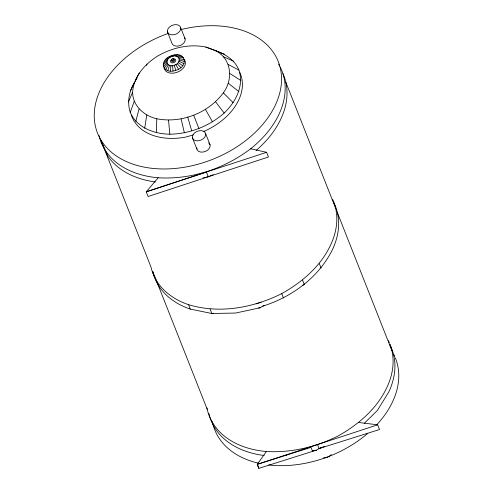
<?xml version="1.0" encoding="UTF-8"?>
<svg xmlns="http://www.w3.org/2000/svg" width="493" height="493" viewBox="0 0 493 493"><rect width="100%" height="100%" fill="white"/><g stroke="black" fill="none" stroke-linecap="round" stroke-linejoin="round"><path stroke-width="0.74" d="M156.312 132.66L156.805 118.776C144.221 115.929 132.672 105.884 132.617 92.24C133.449 76.76 144.665 64.429 157.101 56.375C171.65 47.827 189.041 43.643 205.772 47.038C218.67 51.469 233.349 56.22 238.914 70.061C244.275 85.948 235.562 102.205 224.179 113.033C209.242 126.233 189.774 133.843 169.845 134.213C154.192 133.942 136.857 127.773 130.244 112.422C127.052 102.384 128.963 91.538 134.324 82.602M171.971 56.485C179.97 53.324 181.985 63.492 174.214 65.224C166.209 68.391 164.194 58.223 171.971 56.485L172.008 55.518C186.027 50.65 189.004 66.783 175.816 70.357C161.796 75.232 158.82 59.098 172.008 55.518M170.295 71.097L170.96 65.655M144.702 128.279L146.754 114.98M156.805 118.776C181.492 123.564 208.379 113.008 223.347 92.832C233.343 79.361 231.692 58.987 215.823 50.828M135.815 121.377L139.051 109.002M167.811 70.628L169.5 65.384M130.244 112.422L134.232 101.25M146.495 65.384L146.994 64.035M128.383 102.02L132.617 92.24M135.014 81.739L139.223 72.976M130.349 90.885L134.349 83.046M165.747 69.642L168.279 64.805M155.387 181.966A97.195 66.752 -21.6 0 1 107.918 156.232L101.077 140.702L150.938 266.873A97.195 66.752 -21.6 0 0 188.566 304.686C219.638 314.053 253.162 307.86 281.743 293.618C302.166 282.144 320.616 266.417 330.692 244.855A97.195 66.752 -21.6 0 0 332.738 199.573M207.22 409.295L152.682 271.292A97.195 66.752 -21.6 0 0 190.31 309.099L211.83 313.499L235.617 313.049L260.058 307.774L262.781 306.165C292.029 296.915 318.749 277.38 332.522 249.495A97.195 66.752 -21.6 0 0 333.576 202.142M320.419 447.872L316.34 450.189L258.825 468.35L257.291 464.332L266.362 451.502C291.221 452.956 315.797 447.059 338.019 436.034C358.442 424.565 376.899 408.833 386.974 387.27A97.195 66.752 -21.6 0 0 389.901 344.102M164.231 68.2L167.392 63.954M250.666 148.769L266.614 152.294L268.469 156.996L148.097 196.504L146.236 191.802L158.191 177.776C191.339 179.766 224.327 168.76 250.666 148.769A97.195 66.752 -21.6 0 0 280.449 67.523M136.013 79.78L137.011 78.627M173.61 56.11L174.799 54.877M163.38 66.395L166.887 62.894M364.37 423.204L377.361 410.496L388.804 391.91A97.195 66.752 -21.6 0 0 389.858 344.564M163.245 64.361L166.807 61.693M175.218 56.054L177.529 54.785M163.836 62.223L167.158 60.436M262.781 306.165L264.143 305.45M302.936 285.207L304.298 284.498L302.554 280.079M203.098 177.868L208.286 176.753L213.253 174.688M317.48 444.575L319.057 448.581L324.77 446.338M165.118 60.14L167.91 59.209M146.248 191.839L206.425 172.051L208.286 176.753M146.236 191.802L266.614 152.294M256.07 303.842L261.198 302.16M258.868 468.338L257.291 464.332L377.663 424.824L379.524 429.526L319.057 448.581M176.685 56.325L180.013 55.247M257.291 464.332L311.028 447.367L312.562 451.385M193.262 134.916L186.027 137.011A58.316 40.05 -21.6 0 1 131.397 115.183M312.636 450.99L316.34 450.189L312.574 450.639M177.899 56.911L182.083 56.233M213.333 313.32L211.83 313.499L210.086 309.086M258.554 307.952L260.058 307.774M166.998 58.242L169.019 58.088M283.457 455.624L286.525 455.569M178.793 57.761L183.593 57.681M358.836 422.495L377.663 424.824M179.292 58.821L184.45 59.48M179.372 60.023L184.579 61.52M224.463 54.199L205.772 47.038M223.52 56.806L233.349 61.101M169.345 56.67L170.399 57.163M179.021 61.28L183.988 63.659M228.345 64.565L238.914 70.061M229.954 73.568L240.781 80.458M178.269 62.506L182.712 65.742M228.253 83.212L238.815 91.593M223.347 92.832L233.152 102.704M177.166 63.622L180.832 67.64M215.577 101.78L224.179 113.033M175.779 64.546L178.478 69.211M205.47 109.44L212.508 121.876M285.848 82.257L335.628 208.219M337.459 212.859L391.904 350.64M319.335 263.669L321.079 268.081M180.641 27.583A6.945 4.77 -21.6 0 1 171.798 34.843A6.945 4.77 -21.6 0 1 169.734 26.813A6.945 4.77 -21.6 0 1 180.641 27.583L185.103 38.885M281.743 293.618L283.487 298.031M167.472 31.909L171.94 43.205A6.945 4.77 -21.6 0 0 180.561 45.362A6.945 4.77 -21.6 0 0 184.573 37.758M205.624 133.591A6.945 4.77 -21.6 0 1 196.775 140.844A6.945 4.77 -21.6 0 1 194.717 132.814A6.945 4.77 -21.6 0 1 205.624 133.591L210.086 144.887M192.455 137.911L196.923 149.213M188.566 304.686L190.31 309.099M193.718 115.288L198.932 128.636M174.214 65.224L175.816 70.357M187.716 117.026L191.66 130.737M181.116 118.93L184.382 132.839M168.526 120.119L169.845 134.213M172.568 65.6L173.025 71.004M395.306 357.795A97.195 66.752 -21.6 0 1 376.683 424.824M367.852 433.285A97.195 66.752 -21.6 0 1 268.685 464.942M258.8 463.254A97.195 66.752 -21.6 0 1 212.354 421.626M393.716 354.319A97.195 66.752 -21.6 0 1 394.702 356.39M282.957 73.605A97.195 66.752 -21.6 0 1 256.107 150.507M158.191 177.776A97.195 66.752 -21.6 0 1 99.05 135.563M278.625 64.158A97.195 66.752 -21.6 0 1 279.753 66.154M266.362 451.502A97.195 66.752 -21.6 0 1 206.918 407.871M264.217 455.507A97.195 66.752 -21.6 0 1 208.964 413.707M388.367 340.608A97.195 66.752 -21.6 0 1 389.322 342.69M208.607 142.859A6.945 4.77 -21.6 0 1 205.544 151.363A6.945 4.77 -21.6 0 1 196.836 147.937M331.259 454.528A6.945 4.77 -21.6 0 1 323.5 457.874M239.678 72.175A58.316 40.05 -21.6 0 1 203.387 131.649M173.025 58.889A2.779 1.904 -21.6 0 1 175.545 61.169A2.779 1.904 -21.6 0 1 171.083 62.556A2.779 1.904 -21.6 0 1 172.334 59.105M184.419 59.764A11.111 7.629 -21.6 0 1 177.098 72.286A11.111 7.629 -21.6 0 1 164.033 67.14M173.832 59.813A1.387 0.955 -21.6 0 1 174.232 61.04A1.387 0.955 -21.6 0 1 172.507 61.779A1.387 0.955 -21.6 0 1 171.81 60.682M181.06 29.574A97.195 66.752 -21.6 0 1 273.923 107.961A97.195 66.752 -21.6 0 1 115.393 155.307A97.195 66.752 -21.6 0 1 168.612 33.29M172.205 60.75A1.387 0.955 -21.6 0 0 173.974 59.302A1.387 0.955 -21.6 0 0 171.792 59.148A1.387 0.955 -21.6 0 0 172.205 60.75"/></g></svg>
